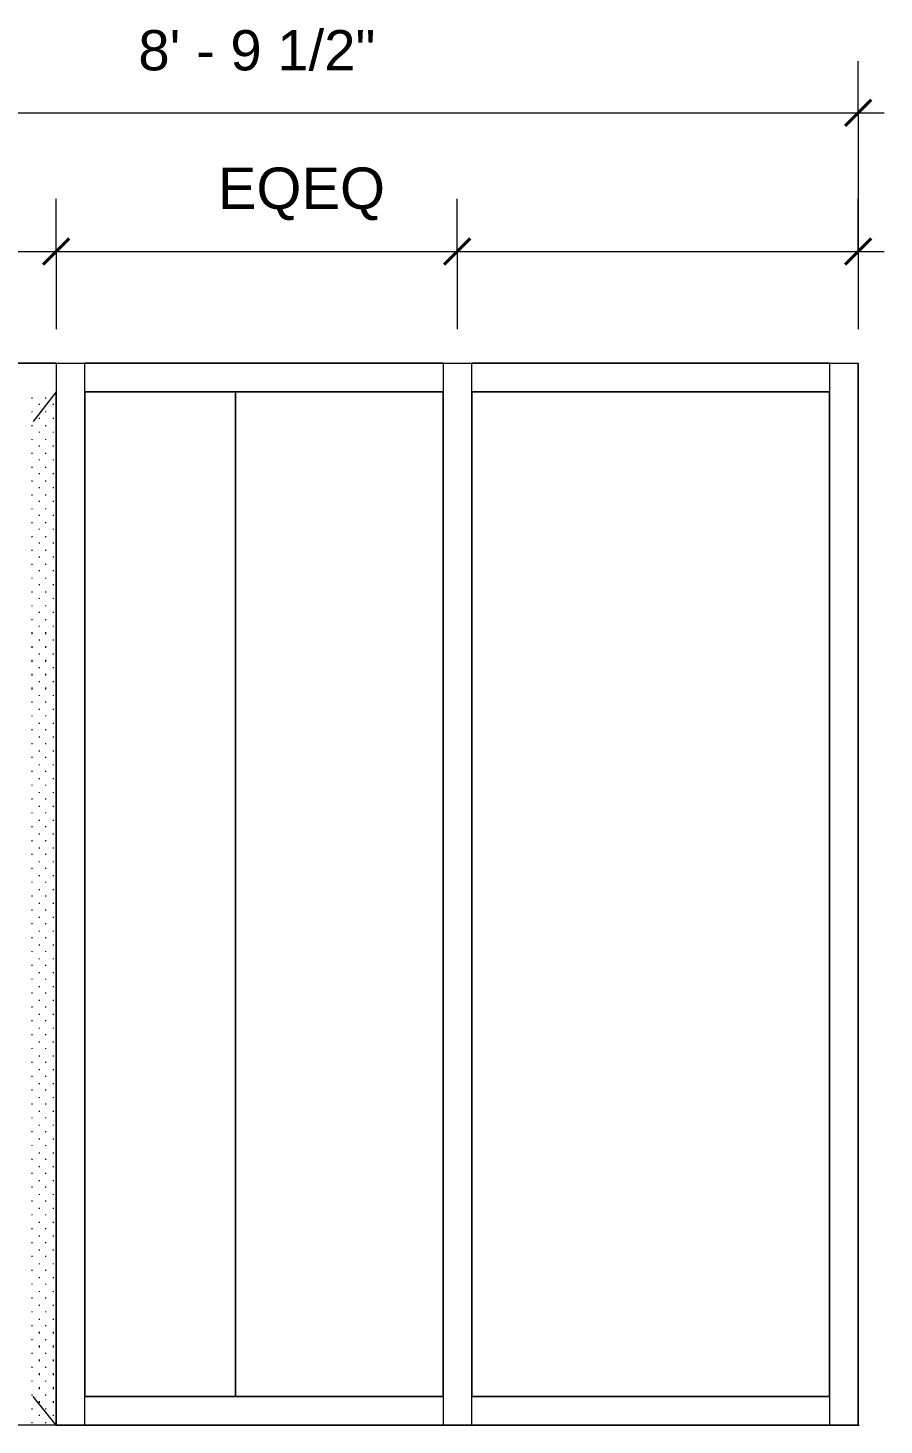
# Model space of a CAD drawing. Header units: inches. Extents: x -6061 to 13621, y -296 to 7483.
# Drawn here: x 12462.8 to 12537, y -121.5 to -0.4 of the extents above; entities that cross this region are included whole.
import ezdxf

# ---------------------------------------------------------------- set-up
doc = ezdxf.new("R2010")
doc.units = ezdxf.units.IN
doc.header["$MEASUREMENT"] = 0
doc.layers.get('0').update_dxf_attribs({"linetype": 'CONTINUOUS'})
doc.styles.add('Arial$001H0', font='arial.ttf')

msp = doc.modelspace()

# ---------------------------------------------------------------- linework, layer by layer
at = {"color": 7, "linetype": 'Continuous', "lineweight": 9, "true_color": 0x000007}
for p, q in [((12534.71411, -7.7506), (12534.71411, -3.26553)), ((12426.9123, -7.7506), (12536.95664, -7.7506)), ((12534.71411, -7.7506), (12534.71411, -26.49178)), ((12465.19556, -19.76418), (12465.19556, -15.19902)), ((12465.19556, -19.76418), (12465.19556, -15.19902)), ((12499.95483, -19.76418), (12499.95483, -15.19902)), ((12534.71411, -19.76418), (12534.71411, -15.19902)), ((12426.9123, -19.76418), (12467.43809, -19.76418)), ((12462.95302, -19.76418), (12499.95483, -19.76418)), ((12465.19556, -19.76418), (12465.19556, -26.49178)), ((12465.19556, -19.76418), (12465.19556, -26.49178)), ((12499.95483, -19.76418), (12536.95664, -19.76418)), ((12499.95483, -19.76418), (12499.95483, -26.49178)), ((12534.71411, -19.76418), (12534.71411, -26.49178)), ((12465.19556, -29.45513), (12429.15483, -29.45513)), ((12465.19556, -29.45513), (12465.19556, -31.93793)), ((12465.19556, -29.45513), (12467.67836, -29.45513)), ((12465.19556, -29.45513), (12465.19556, -121.47911)), ((12467.67836, -121.47911), (12467.67836, -29.45513)), ((12467.67836, -31.93793), (12467.67836, -29.45513)), ((12480.73311, -29.45513), (12467.67836, -29.45513)), ((12498.75347, -29.45513), (12480.73311, -29.45513)), ((12498.75347, -29.45513), (12498.75347, -31.93793)), ((12498.75347, -29.45513), (12501.23628, -29.45513)), ((12498.75347, -29.45513), (12498.75347, -121.47911)), ((12501.23628, -31.93793), (12501.23628, -29.45513)), ((12532.2313, -29.45513), (12501.23628, -29.45513)), ((12501.23628, -121.47911), (12501.23628, -29.45513)), ((12532.2313, -29.45513), (12532.2313, -31.93793)), ((12532.2313, -29.45513), (12534.71411, -29.45513)), ((12532.2313, -29.45513), (12532.2313, -121.47911)), ((12534.71411, -121.47911), (12534.71411, -29.45513)), ((12465.19556, -31.93793), (12463.19329, -34.50083)), ((12465.19556, -121.47911), (12465.19556, -31.93793)), ((12480.73311, -31.93793), (12467.67836, -31.93793)), ((12467.67836, -31.93793), (12467.67836, -118.9963)), ((12467.67836, -31.93793), (12480.73311, -31.93793)), ((12480.73311, -118.9963), (12480.73311, -31.93793)), ((12480.73311, -31.93793), (12498.75347, -31.93793)), ((12498.75347, -31.93793), (12480.73311, -31.93793)), ((12480.73311, -31.93793), (12480.73311, -118.9963)), ((12498.75347, -118.9963), (12498.75347, -31.93793)), ((12501.23628, -31.93793), (12532.2313, -31.93793)), ((12532.2313, -31.93793), (12501.23628, -31.93793)), ((12501.23628, -31.93793), (12501.23628, -118.9963)), ((12532.2313, -118.9963), (12532.2313, -31.93793)), ((12465.19556, -121.47911), (12463.19329, -118.9963)), ((12467.67836, -118.9963), (12480.73311, -118.9963)), ((12467.67836, -121.47911), (12467.67836, -118.9963)), ((12480.73311, -118.9963), (12467.67836, -118.9963)), ((12498.75347, -118.9963), (12480.73311, -118.9963)), ((12480.73311, -118.9963), (12498.75347, -118.9963)), ((12498.75347, -118.9963), (12498.75347, -121.47911)), ((12501.23628, -118.9963), (12532.2313, -118.9963)), ((12501.23628, -121.47911), (12501.23628, -118.9963)), ((12532.2313, -118.9963), (12501.23628, -118.9963)), ((12532.2313, -118.9963), (12532.2313, -121.47911)), ((12465.19556, -121.47911), (12429.15483, -121.47911)), ((12467.67836, -121.47911), (12465.19556, -121.47911)), ((12465.19556, -121.47911), (12467.67836, -121.47911)), ((12467.67836, -121.47911), (12480.73311, -121.47911)), ((12480.73311, -121.47911), (12467.67836, -121.47911)), ((12480.73311, -121.47911), (12498.75347, -121.47911)), ((12498.75347, -121.47911), (12480.73311, -121.47911)), ((12501.23628, -121.47911), (12498.75347, -121.47911)), ((12498.75347, -121.47911), (12501.23628, -121.47911)), ((12501.23628, -121.47911), (12532.2313, -121.47911)), ((12532.2313, -121.47911), (12501.23628, -121.47911)), ((12534.71411, -121.47911), (12532.2313, -121.47911)), ((12532.2313, -121.47911), (12534.71411, -121.47911))]:
    msp.add_line(p, q, dxfattribs=at)
at = {"color": 7, "linetype": 'Continuous', "lineweight": 40, "true_color": 0x000007}
for p, q in [((12534.71411, -7.7506), (12535.83538, -6.62933)), ((12534.71411, -7.7506), (12533.59284, -8.87187)), ((12465.19556, -19.76418), (12466.31682, -18.64291)), ((12465.19556, -19.76418), (12466.31682, -18.64291)), ((12499.95483, -19.76418), (12501.0761, -18.64291)), ((12534.71411, -19.76418), (12535.83538, -18.64291)), ((12465.19556, -19.76418), (12464.07429, -20.88544)), ((12465.19556, -19.76418), (12464.07429, -20.88544)), ((12499.95483, -19.76418), (12498.83357, -20.88544)), ((12534.71411, -19.76418), (12533.59284, -20.88544))]:
    msp.add_line(p, q, dxfattribs=at)
at = {"color": 7, "linetype": 'Continuous', "lineweight": 18, "true_color": 0x000007}
for p, q in [((12426.67203, -29.45513), (12534.71411, -29.45513)), ((12534.71411, -29.45513), (12534.71411, -121.47911)), ((12534.71411, -121.47911), (12534.7942, -121.47911))]:
    msp.add_line(p, q, dxfattribs=at)
at = {"color": 7, "linetype": 'Continuous', "lineweight": 9, "true_color": 0xffffff}
for p, q in [((12463.1132, -32.49857), (12463.1132, -32.41847)), ((12464.31456, -32.49857), (12464.31456, -32.41847)), ((12463.1132, -33.69992), (12463.1132, -33.61983)), ((12463.75393, -33.0592), (12463.75393, -32.97911)), ((12464.31456, -33.69992), (12464.31456, -33.61983)), ((12464.95528, -33.0592), (12464.95528, -32.97911)), ((12463.1132, -34.90128), (12463.1132, -34.82119)), ((12463.75393, -34.26056), (12463.75393, -34.18047)), ((12464.31456, -34.90128), (12464.31456, -34.82119)), ((12464.95528, -34.26056), (12464.95528, -34.18047)), ((12463.1132, -36.10264), (12463.1132, -36.02255)), ((12463.75393, -35.46191), (12463.75393, -35.38182)), ((12464.31456, -36.10264), (12464.31456, -36.02255)), ((12464.95528, -35.46191), (12464.95528, -35.38182)), ((12463.1132, -37.30399), (12463.1132, -37.2239)), ((12463.75393, -36.66327), (12463.75393, -36.58318)), ((12464.31456, -37.30399), (12464.31456, -37.2239)), ((12464.95528, -36.66327), (12464.95528, -36.58318)), ((12463.1132, -38.50535), (12463.1132, -38.42526)), ((12463.75393, -37.86463), (12463.75393, -37.78454)), ((12464.31456, -38.50535), (12464.31456, -38.42526)), ((12464.95528, -37.86463), (12464.95528, -37.78454)), ((12463.1132, -39.70671), (12463.1132, -39.62662)), ((12463.75393, -39.06599), (12463.75393, -38.9859)), ((12464.31456, -39.70671), (12464.31456, -39.62662)), ((12464.95528, -39.06599), (12464.95528, -38.9859)), ((12463.1132, -40.90807), (12463.1132, -40.82798)), ((12463.75393, -40.26734), (12463.75393, -40.18725)), ((12464.31456, -40.90807), (12464.31456, -40.82798)), ((12464.95528, -40.26734), (12464.95528, -40.18725)), ((12463.1132, -42.10942), (12463.1132, -42.02933)), ((12463.75393, -41.4687), (12463.75393, -41.38861)), ((12464.31456, -42.10942), (12464.31456, -42.02933)), ((12464.95528, -41.4687), (12464.95528, -41.38861)), ((12463.1132, -43.31078), (12463.1132, -43.23069)), ((12463.75393, -42.67006), (12463.75393, -42.58997)), ((12464.31456, -43.31078), (12464.31456, -43.23069)), ((12464.95528, -42.67006), (12464.95528, -42.58997)), ((12463.1132, -44.51214), (12463.1132, -44.43205)), ((12463.75393, -43.87142), (12463.75393, -43.79133)), ((12464.31456, -44.51214), (12464.31456, -44.43205)), ((12464.95528, -43.87142), (12464.95528, -43.79133)), ((12463.1132, -45.7135), (12463.1132, -45.63341)), ((12463.75393, -45.07277), (12463.75393, -44.99268)), ((12464.31456, -45.7135), (12464.31456, -45.63341)), ((12464.95528, -45.07277), (12464.95528, -44.99268)), ((12463.1132, -46.91485), (12463.1132, -46.83476)), ((12463.75393, -46.27413), (12463.75393, -46.19404)), ((12464.31456, -46.91485), (12464.31456, -46.83476)), ((12464.95528, -46.27413), (12464.95528, -46.19404)), ((12463.1132, -48.11621), (12463.1132, -48.03612)), ((12463.75393, -47.47549), (12463.75393, -47.3954)), ((12464.31456, -48.11621), (12464.31456, -48.03612)), ((12464.95528, -47.47549), (12464.95528, -47.3954)), ((12463.1132, -49.31757), (12463.1132, -49.23748)), ((12463.75393, -48.67685), (12463.75393, -48.59676)), ((12464.31456, -49.31757), (12464.31456, -49.23748)), ((12464.95528, -48.67685), (12464.95528, -48.59676)), ((12463.1132, -50.51893), (12463.1132, -50.43884)), ((12463.75393, -49.8782), (12463.75393, -49.79811)), ((12464.31456, -50.51893), (12464.31456, -50.43884)), ((12464.95528, -49.8782), (12464.95528, -49.79811)), ((12463.1132, -51.72028), (12463.1132, -51.64019)), ((12463.75393, -51.07956), (12463.75393, -50.99947)), ((12464.31456, -51.72028), (12464.31456, -51.64019)), ((12464.95528, -51.07956), (12464.95528, -50.99947)), ((12463.1132, -52.92164), (12463.1132, -52.76146)), ((12463.75393, -52.28092), (12463.75393, -52.20083)), ((12464.31456, -52.92164), (12464.31456, -52.76146)), ((12464.95528, -52.28092), (12464.95528, -52.20083)), ((12463.1132, -54.123), (12463.1132, -53.96282)), ((12463.75393, -53.48228), (12463.75393, -53.40219)), ((12464.31456, -54.123), (12464.31456, -53.96282)), ((12464.95528, -53.48228), (12464.95528, -53.40219)), ((12463.1132, -55.32436), (12463.1132, -55.16418)), ((12463.75393, -54.68363), (12463.75393, -54.60354)), ((12464.31456, -55.32436), (12464.31456, -55.16418)), ((12464.95528, -54.68363), (12464.95528, -54.60354)), ((12463.1132, -56.52571), (12463.1132, -56.36553)), ((12463.75393, -55.88499), (12463.75393, -55.8049)), ((12464.31456, -56.52571), (12464.31456, -56.36553)), ((12464.95528, -55.88499), (12464.95528, -55.8049)), ((12463.1132, -57.72707), (12463.1132, -57.56689)), ((12463.75393, -57.08635), (12463.75393, -57.00626)), ((12464.31456, -57.72707), (12464.31456, -57.56689)), ((12464.95528, -57.08635), (12464.95528, -57.00626)), ((12463.1132, -58.84834), (12463.1132, -58.76825)), ((12463.75393, -58.28771), (12463.75393, -58.20761)), ((12464.31456, -58.84834), (12464.31456, -58.76825)), ((12464.95528, -58.28771), (12464.95528, -58.20761)), ((12463.1132, -60.0497), (12463.1132, -59.96961)), ((12463.75393, -59.48906), (12463.75393, -59.40897)), ((12464.31456, -60.0497), (12464.31456, -59.96961)), ((12464.95528, -59.48906), (12464.95528, -59.40897)), ((12463.1132, -61.25105), (12463.1132, -61.17096)), ((12463.75393, -60.69042), (12463.75393, -60.61033)), ((12464.31456, -61.25105), (12464.31456, -61.17096)), ((12464.95528, -60.69042), (12464.95528, -60.61033)), ((12463.1132, -62.45241), (12463.1132, -62.37232)), ((12463.75393, -61.89178), (12463.75393, -61.81169)), ((12464.31456, -62.45241), (12464.31456, -62.37232)), ((12464.95528, -61.89178), (12464.95528, -61.81169)), ((12463.1132, -63.65377), (12463.1132, -63.57368)), ((12463.75393, -63.09314), (12463.75393, -63.01304)), ((12464.31456, -63.65377), (12464.31456, -63.57368)), ((12464.95528, -63.09314), (12464.95528, -63.01304)), ((12463.1132, -64.85513), (12463.1132, -64.77504)), ((12463.75393, -64.29449), (12463.75393, -64.2144)), ((12464.31456, -64.85513), (12464.31456, -64.77504)), ((12464.95528, -64.29449), (12464.95528, -64.2144)), ((12463.1132, -66.05648), (12463.1132, -65.97639)), ((12463.75393, -65.49585), (12463.75393, -65.41576)), ((12464.31456, -66.05648), (12464.31456, -65.97639)), ((12464.95528, -65.49585), (12464.95528, -65.41576)), ((12463.1132, -67.25784), (12463.1132, -67.17775)), ((12463.75393, -66.69721), (12463.75393, -66.61712)), ((12464.31456, -67.25784), (12464.31456, -67.17775)), ((12464.95528, -66.69721), (12464.95528, -66.61712)), ((12463.1132, -68.4592), (12463.1132, -68.37911)), ((12463.75393, -67.89857), (12463.75393, -67.81847)), ((12463.75393, -69.09992), (12463.75393, -69.01983)), ((12464.31456, -68.4592), (12464.31456, -68.37911)), ((12464.95528, -67.89857), (12464.95528, -67.81847)), ((12464.95528, -69.09992), (12464.95528, -69.01983)), ((12463.1132, -69.66056), (12463.1132, -69.58047)), ((12463.75393, -70.30128), (12463.75393, -70.22119)), ((12464.31456, -69.66056), (12464.31456, -69.58047)), ((12464.95528, -70.30128), (12464.95528, -70.22119)), ((12463.1132, -70.86191), (12463.1132, -70.78182)), ((12463.75393, -71.50264), (12463.75393, -71.42255)), ((12464.31456, -70.86191), (12464.31456, -70.78182)), ((12464.95528, -71.50264), (12464.95528, -71.42255)), ((12463.1132, -72.06327), (12463.1132, -71.98318)), ((12463.75393, -72.70399), (12463.75393, -72.6239)), ((12464.31456, -72.06327), (12464.31456, -71.98318)), ((12464.95528, -72.70399), (12464.95528, -72.6239)), ((12463.1132, -73.26463), (12463.1132, -73.18454)), ((12463.75393, -73.90535), (12463.75393, -73.82526)), ((12464.31456, -73.26463), (12464.31456, -73.18454)), ((12464.95528, -73.90535), (12464.95528, -73.82526)), ((12463.1132, -74.46599), (12463.1132, -74.3859)), ((12463.75393, -75.10671), (12463.75393, -75.02662)), ((12464.31456, -74.46599), (12464.31456, -74.3859)), ((12464.95528, -75.10671), (12464.95528, -75.02662)), ((12463.1132, -75.66734), (12463.1132, -75.58725)), ((12463.75393, -76.30807), (12463.75393, -76.22798)), ((12464.31456, -75.66734), (12464.31456, -75.58725)), ((12464.95528, -76.30807), (12464.95528, -76.22798)), ((12463.1132, -76.8687), (12463.1132, -76.78861)), ((12463.75393, -77.50942), (12463.75393, -77.42933)), ((12464.31456, -76.8687), (12464.31456, -76.78861)), ((12464.95528, -77.50942), (12464.95528, -77.42933)), ((12463.1132, -78.07006), (12463.1132, -77.98997)), ((12463.75393, -78.71078), (12463.75393, -78.63069)), ((12464.31456, -78.07006), (12464.31456, -77.98997)), ((12464.95528, -78.71078), (12464.95528, -78.63069)), ((12463.1132, -79.27142), (12463.1132, -79.19133)), ((12463.75393, -79.91214), (12463.75393, -79.83205)), ((12464.31456, -79.27142), (12464.31456, -79.19133)), ((12464.95528, -79.91214), (12464.95528, -79.83205)), ((12463.1132, -80.47277), (12463.1132, -80.39268)), ((12463.75393, -81.1135), (12463.75393, -81.03341)), ((12464.31456, -80.47277), (12464.31456, -80.39268)), ((12464.95528, -81.1135), (12464.95528, -81.03341)), ((12463.1132, -81.67413), (12463.1132, -81.59404)), ((12463.75393, -82.31485), (12463.75393, -82.23476)), ((12464.31456, -81.67413), (12464.31456, -81.59404)), ((12464.95528, -82.31485), (12464.95528, -82.23476)), ((12463.1132, -82.87549), (12463.1132, -82.7954)), ((12463.75393, -83.51621), (12463.75393, -83.43612)), ((12464.31456, -82.87549), (12464.31456, -82.7954)), ((12464.95528, -83.51621), (12464.95528, -83.43612)), ((12463.1132, -84.07685), (12463.1132, -83.99676)), ((12463.75393, -84.71757), (12463.75393, -84.63748)), ((12464.31456, -84.07685), (12464.31456, -83.99676)), ((12464.95528, -84.71757), (12464.95528, -84.63748)), ((12463.1132, -85.2782), (12463.1132, -85.19811)), ((12463.75393, -85.91893), (12463.75393, -85.83884)), ((12464.31456, -85.2782), (12464.31456, -85.19811)), ((12464.95528, -85.91893), (12464.95528, -85.83884)), ((12463.1132, -86.47956), (12463.1132, -86.39947)), ((12463.75393, -87.12028), (12463.75393, -87.04019)), ((12464.31456, -86.47956), (12464.31456, -86.39947)), ((12464.95528, -87.12028), (12464.95528, -87.04019)), ((12463.1132, -87.68092), (12463.1132, -87.60083)), ((12463.75393, -88.32164), (12463.75393, -88.24155)), ((12464.31456, -87.68092), (12464.31456, -87.60083)), ((12464.95528, -88.32164), (12464.95528, -88.24155)), ((12463.1132, -88.88228), (12463.1132, -88.80219)), ((12463.75393, -89.523), (12463.75393, -89.44291)), ((12464.31456, -88.88228), (12464.31456, -88.80219)), ((12464.95528, -89.523), (12464.95528, -89.44291)), ((12463.1132, -90.08363), (12463.1132, -90.00354)), ((12463.75393, -90.72436), (12463.75393, -90.64427)), ((12464.31456, -90.08363), (12464.31456, -90.00354)), ((12464.95528, -90.72436), (12464.95528, -90.64427)), ((12463.1132, -91.28499), (12463.1132, -91.2049)), ((12463.75393, -91.92571), (12463.75393, -91.84562)), ((12464.31456, -91.28499), (12464.31456, -91.2049)), ((12464.95528, -91.92571), (12464.95528, -91.84562)), ((12463.1132, -92.48635), (12463.1132, -92.40626)), ((12463.75393, -93.12707), (12463.75393, -93.04698)), ((12464.31456, -92.48635), (12464.31456, -92.40626)), ((12464.95528, -93.12707), (12464.95528, -93.04698)), ((12463.1132, -93.68771), (12463.1132, -93.60761)), ((12463.75393, -94.32843), (12463.75393, -94.24834)), ((12464.31456, -93.68771), (12464.31456, -93.60761)), ((12464.95528, -94.32843), (12464.95528, -94.24834)), ((12463.1132, -94.88906), (12463.1132, -94.80897)), ((12463.75393, -95.52979), (12463.75393, -95.4497)), ((12464.31456, -94.88906), (12464.31456, -94.80897)), ((12464.95528, -95.52979), (12464.95528, -95.4497)), ((12463.1132, -96.09042), (12463.1132, -96.01033)), ((12463.75393, -96.73114), (12463.75393, -96.65105)), ((12464.31456, -96.09042), (12464.31456, -96.01033)), ((12464.95528, -96.73114), (12464.95528, -96.65105)), ((12463.1132, -97.29178), (12463.1132, -97.21169)), ((12463.75393, -97.9325), (12463.75393, -97.85241)), ((12464.31456, -97.29178), (12464.31456, -97.21169)), ((12464.95528, -97.9325), (12464.95528, -97.85241)), ((12463.1132, -98.49314), (12463.1132, -98.41304)), ((12463.75393, -99.13386), (12463.75393, -99.05377)), ((12464.31456, -98.49314), (12464.31456, -98.41304)), ((12464.95528, -99.13386), (12464.95528, -99.05377)), ((12463.1132, -99.69449), (12463.1132, -99.6144)), ((12463.75393, -100.33522), (12463.75393, -100.25513)), ((12464.31456, -99.69449), (12464.31456, -99.6144)), ((12464.95528, -100.33522), (12464.95528, -100.25513)), ((12463.1132, -100.89585), (12463.1132, -100.81576)), ((12463.75393, -101.53657), (12463.75393, -101.45648)), ((12464.31456, -100.89585), (12464.31456, -100.81576)), ((12464.95528, -101.53657), (12464.95528, -101.45648)), ((12463.1132, -102.09721), (12463.1132, -102.01712)), ((12463.75393, -102.73793), (12463.75393, -102.65784)), ((12464.31456, -102.09721), (12464.31456, -102.01712)), ((12464.95528, -102.73793), (12464.95528, -102.65784)), ((12463.1132, -103.29857), (12463.1132, -103.21847)), ((12463.75393, -103.93929), (12463.75393, -103.8592)), ((12464.31456, -103.29857), (12464.31456, -103.21847)), ((12464.95528, -103.93929), (12464.95528, -103.8592)), ((12463.1132, -104.49992), (12463.1132, -104.41983)), ((12463.75393, -105.14065), (12463.75393, -105.06056)), ((12464.31456, -104.49992), (12464.31456, -104.41983)), ((12464.95528, -105.14065), (12464.95528, -105.06056)), ((12463.1132, -105.70128), (12463.1132, -105.62119)), ((12463.75393, -106.342), (12463.75393, -106.26191)), ((12464.31456, -105.70128), (12464.31456, -105.62119)), ((12464.95528, -106.342), (12464.95528, -106.26191)), ((12463.1132, -106.90264), (12463.1132, -106.82255)), ((12463.75393, -107.54336), (12463.75393, -107.46327)), ((12464.31456, -106.90264), (12464.31456, -106.82255)), ((12464.95528, -107.54336), (12464.95528, -107.46327)), ((12463.1132, -108.10399), (12463.1132, -108.0239)), ((12463.75393, -108.74472), (12463.75393, -108.66463)), ((12464.31456, -108.10399), (12464.31456, -108.0239)), ((12464.95528, -108.74472), (12464.95528, -108.66463)), ((12463.1132, -109.30535), (12463.1132, -109.22526)), ((12463.75393, -109.94608), (12463.75393, -109.86599)), ((12464.31456, -109.30535), (12464.31456, -109.22526)), ((12464.95528, -109.94608), (12464.95528, -109.86599)), ((12463.1132, -110.50671), (12463.1132, -110.42662)), ((12463.75393, -111.14743), (12463.75393, -111.06734)), ((12464.31456, -110.50671), (12464.31456, -110.42662)), ((12464.95528, -111.14743), (12464.95528, -111.06734)), ((12463.1132, -111.70807), (12463.1132, -111.62798)), ((12463.75393, -112.34879), (12463.75393, -112.2687)), ((12464.31456, -111.70807), (12464.31456, -111.62798)), ((12464.95528, -112.34879), (12464.95528, -112.2687)), ((12463.1132, -112.90942), (12463.1132, -112.82933)), ((12463.75393, -113.55015), (12463.75393, -113.38997)), ((12464.31456, -112.90942), (12464.31456, -112.82933)), ((12464.95528, -113.55015), (12464.95528, -113.38997)), ((12463.1132, -114.11078), (12463.1132, -114.03069)), ((12463.75393, -114.75151), (12463.75393, -114.59133)), ((12464.31456, -114.11078), (12464.31456, -114.03069)), ((12464.95528, -114.75151), (12464.95528, -114.59133)), ((12463.1132, -115.31214), (12463.1132, -115.23205)), ((12463.75393, -115.95286), (12463.75393, -115.79268)), ((12464.31456, -115.31214), (12464.31456, -115.23205)), ((12464.95528, -115.95286), (12464.95528, -115.79268)), ((12463.1132, -116.5135), (12463.1132, -116.43341)), ((12463.75393, -117.15422), (12463.75393, -116.99404)), ((12464.31456, -116.5135), (12464.31456, -116.43341)), ((12464.95528, -117.15422), (12464.95528, -116.99404)), ((12463.1132, -117.71485), (12463.1132, -117.63476)), ((12463.75393, -118.35558), (12463.75393, -118.1954)), ((12464.31456, -117.71485), (12464.31456, -117.63476)), ((12464.95528, -118.35558), (12464.95528, -118.1954)), ((12463.1132, -118.91621), (12463.1132, -118.83612)), ((12463.75393, -119.55694), (12463.75393, -119.39676)), ((12464.31456, -118.91621), (12464.31456, -118.83612)), ((12464.95528, -119.55694), (12464.95528, -119.39676)), ((12463.1132, -120.11757), (12463.1132, -120.03748)), ((12463.75393, -120.6782), (12463.75393, -120.59811)), ((12464.31456, -120.11757), (12464.31456, -120.03748)), ((12464.95528, -120.6782), (12464.95528, -120.59811)), ((12463.1132, -121.31893), (12463.1132, -121.23884)), ((12464.31456, -121.31893), (12464.31456, -121.23884))]:
    msp.add_line(p, q, dxfattribs=at)

# ---------------------------------------------------------------- texts
at = {"color": 7, "true_color": 0x000007, "style": 'Arial$001H0'}
for s, height, p in [('8\' - 9 1/2"', 3.4905041, (12472.32341, -4.06652)), ('EQEQ', 3.590405, (12479.21115, -16.08009))]:
    msp.add_text(s, height=height, dxfattribs=at).set_placement(p)

doc.saveas('drawing.dxf')
